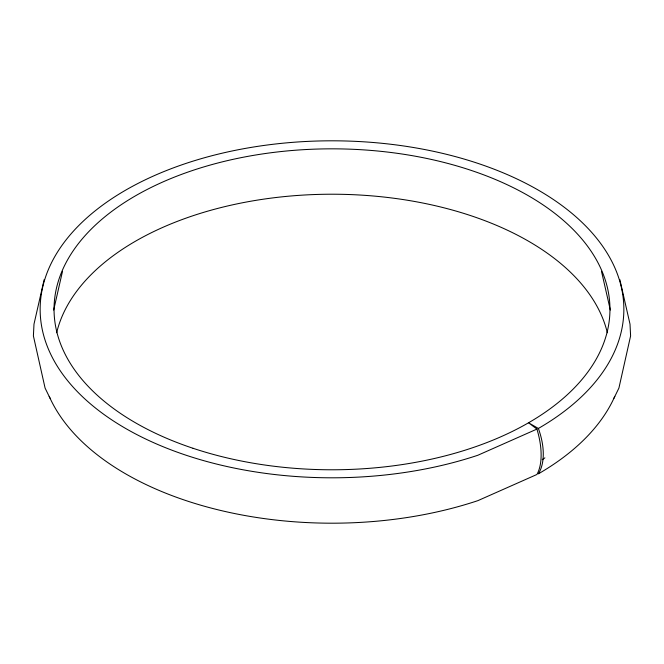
<?xml version="1.0" encoding="UTF-8"?>
<svg xmlns="http://www.w3.org/2000/svg" width="664" height="664" viewBox="0 0 664 664"><rect width="100%" height="100%" fill="white"/><g stroke="black" fill="none" stroke-linecap="round" stroke-linejoin="round"><path stroke-width="1" d="M44.139 279.627L33.989 324.156L33.399 335.934L45.086 388.083L50.09 398.309M53.668 310.046L62.499 271.335M613.909 398.309L618.914 388.083L630.601 335.934L630.011 324.156L619.861 279.627M49.219 396.383A291.853 168.498 0 0 0 477.922 500.623L536.927 474.478A59.478 29.565 66.1 0 0 536.927 429.085L477.922 455.23A291.853 168.498 0 0 1 41.259 323.99A291.853 168.498 0 0 1 431.816 150.969A291.853 168.498 0 0 1 538.371 428.454A59.063 34.105 60 0 1 538.371 473.839A291.853 168.498 0 0 0 614.781 396.383M538.371 428.454L528.544 422.777L536.927 429.085M601.501 271.335L610.332 310.046M544.887 457.869A277.95 160.472 0 0 1 542.256 459.654M56.656 332.755A277.95 160.472 0 0 1 332 194.22A277.95 160.472 0 0 1 607.344 332.755M193.025 448.283A277.95 160.472 0 0 0 609.95 309.308A277.95 160.472 0 0 0 193.025 170.333A277.95 160.472 0 0 0 193.025 448.283"/></g></svg>
